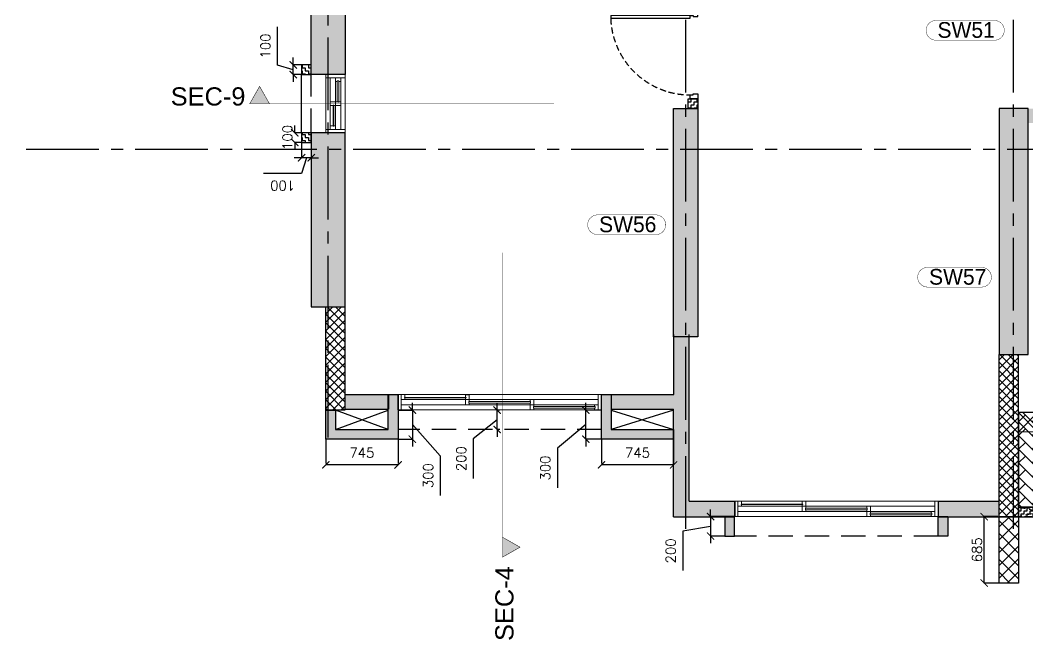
# Model space of a CAD drawing. Header units: millimetres. Extents: x 1181448 to 1317632, y -5734806 to -5633961.
# Drawn here: x 1192388 to 1202789, y -5729954 to -5723563 of the extents above; entities that cross this region are included whole.
import ezdxf

# ---------------------------------------------------------------- set-up
doc = ezdxf.new("R2010")
doc.units = ezdxf.units.MM
doc.header["$LTSCALE"] = 1000
doc.header["$MEASUREMENT"] = 0
for name, pattern in [('1BHK-A$0$AUDIT_D_120904163729-0', [0]), ('1BHK-A$0$HIDDEN', [0.375, 0.25, -0.125]), ('AUDIT_D_120904163729-0', [0]), ('T8(T9 IS SIMILAR) - TYPICAL FLOOR ELEVATION$1$AUDIT_D_120904163729-0', [0]), ('T8(T9 IS SIMILAR) - TYPICAL FLOOR ELEVATION$1$HIDDEN', [0.375, 0.25, -0.125]), ('T8_PROFILE SECTIONS$0$HIDDEN', [0.375, 0.25, -0.125]), ('T8_PROFILE SECTIONS$0$PHANTOM2', [1.25, 0.625, -0.125, 0.125, -0.125, 0.125, -0.125]), ('T8_REFUGE COLUMNS$0$CENTER2', [1.125, 0.75, -0.125, 0.125, -0.125])]:
    doc.linetypes.add(name, pattern=pattern)
doc.layers.get('0').update_dxf_attribs({"linetype": 'AUDIT_D_120904163729-0'})
for name, color, linetype in [('1BHK-A$0$A-DOOR-FULL', 2, 'Continuous'), ('1BHK-A$0$A-HATCH -160', 251, '1BHK-A$0$AUDIT_D_120904163729-0'), ('1BHK-A$1$CUT-OUT', 49, 'Continuous'), ('A_dim', 1, 'Continuous'), ('T8(T9 IS SIMILAR) - REFUGE FLOOR$1$$0$A-DECK SUNK 125', 8, 'Continuous'), ('T8(T9 IS SIMILAR) - REFUGE FLOOR$1$A_rail', 253, 'Continuous'), ('T8(T9 IS SIMILAR) - TYPICAL FLOOR ELEVATION$0$A-DIM', 1, 'T8(T9 IS SIMILAR) - TYPICAL FLOOR ELEVATION$1$AUDIT_D_120904163729-0'), ('T8(T9 IS SIMILAR) - TYPICAL FLOOR ELEVATION$1$A-WALL HATCH', 252, 'T8(T9 IS SIMILAR) - TYPICAL FLOOR ELEVATION$1$AUDIT_D_120904163729-0'), ('T8(T9 IS SIMILAR) - TYPICAL FLOOR ELEVATION$1$A-WALL-FEATURES', 6, 'T8(T9 IS SIMILAR) - TYPICAL FLOOR ELEVATION$1$AUDIT_D_120904163729-0'), ('T8_PROFILE SECTIONS$0$A-PROFILE SECTIONS', 81, 'T8_PROFILE SECTIONS$0$PHANTOM2'), ('T8_REFUGE COLUMNS$0$A-CENTERLINE', 193, 'T8_REFUGE COLUMNS$0$CENTER2'), ('T8_REFUGE COLUMNS$1$A-RCC COLS', 3, 'Continuous')]:
    doc.layers.add(name, color=color, linetype=linetype)
for name, color, linetype, lineweight in [('1BHK-A$1$A-WALL- 160', 6, 'Continuous', 30), ('1BHK-A$1$Ele', 8, 'Continuous', 15), ('1BHK-A$1$Window', 4, 'Continuous', 20), ('T8(T9 IS SIMILAR) - REFUGE FLOOR$0$D&W', 8, 'Continuous', 25), ('T8_REFUGE COLUMNS$0$A-COLUMN NO size reduce', 81, 'Continuous', 25)]:
    doc.layers.add(name, color=color, linetype=linetype, lineweight=lineweight)
doc.layers.add('T8_REFUGE COLUMNS$0$COL-HATCH', color=7, linetype='Continuous', lineweight=25, true_color=0xa3a3a3)
doc.styles.add('T8(T9 IS SIMILAR) - TYPICAL FLOOR ELEVATION$0$Romans 1', font='romans.shx', dxfattribs={"height": 100})
doc.styles.add('T8_PROFILE SECTIONS$0$arial', font='sanss___.ttf')
doc.styles.add('T8_REFUGE COLUMNS$0$STANDARD', font='GOTHIC.TTF')
doc.dimstyles.new('T8(T9 IS SIMILAR) - TYPICAL FLOOR ELEVATION$0$ALPINE S', dxfattribs={"dimscale": 0, "dimtxt": 100, "dimasz": 75, "dimexe": 0, "dimexo": 0, "dimgap": 75, "dimtad": 1, "dimdec": 0, "dimzin": 0, "dimdsep": 46, "dimtxsty": 'T8(T9 IS SIMILAR) - TYPICAL FLOOR ELEVATION$0$Romans 1', "dimblk": 'T8(T9 IS SIMILAR) - TYPICAL FLOOR ELEVATION$0$_ArchTick', "dimcen": 0.09, "dimclrd": 256, "dimclre": 256, "dimclrt": 7, "dimadec": 0, "dimazin": 0, "dimtfac": 1, "dimtdec": 0, "dimtofl": 0, "dimtmove": 1, "dimatfit": 0, "dimldrblk": 'T8(T9 IS SIMILAR) - TYPICAL FLOOR ELEVATION$0$_Open90', "dimfxl": 1, "dimtolj": 1, "dimtzin": 0, "dimarcsym": 0})
pattern_1 = [(0, (0, 0), (31.25, 31.25), [31.25, -31.25]), (90, (31.25, 0), (-31.25, 31.25), [31.25, -31.25])]

# ---------------------------------------------------------------- blocks, each defined once
blk = doc.blocks.new('T8_REFUGE COLUMNS')
at = {"layer": 'T8_REFUGE COLUMNS$0$COL-HATCH', "linetype": 'ByBlock'}
h = blk.add_hatch(color=256, dxfattribs=at)
h.dxf.hatch_style = 1
h.paths.add_polyline_path([(1195742, -5724125), (1195392, -5724125), (1195392, -5723275), (1195742, -5723275)])
h = blk.add_hatch(color=256, dxfattribs=at)
h.dxf.hatch_style = 1
h.paths.add_polyline_path([(1199382, -5726830), (1199132, -5726830), (1199132, -5724475), (1199382, -5724475)])
h = blk.add_hatch(color=256, dxfattribs=at)
h.dxf.hatch_style = 1
h.paths.add_polyline_path([(1202492, -5727010), (1202792, -5727010), (1202792, -5724475), (1202492, -5724475)])
h = blk.add_hatch(color=256, dxfattribs=at)
h.dxf.hatch_style = 1
h.paths.add_polyline_path([(1195392, -5726520), (1195742, -5726520), (1195742, -5724725), (1195392, -5724725)])
at = {"layer": 'T8_REFUGE COLUMNS$0$A-CENTERLINE'}
for p, q in [((1195567, -5727868), (1195567, -5698300)), ((1199257, -5728809), (1199257, -5698300)), ((1202642, -5728809), (1202642, -5698574)), ((1217951, -5724897), (1182157, -5724897))]:
    blk.add_line(p, q, dxfattribs=at)
at = {"layer": 'T8_REFUGE COLUMNS$0$A-COLUMN NO size reduce', "linetype": 'ByBlock', "const_width": 3.9}
for points in [[(1201840, -5723770, -1), (1201840, -5723567), (1202444, -5723567, -1), (1202444, -5723770)], [(1198347, -5725775, -1), (1198347, -5725572), (1198949, -5725572, -1), (1198949, -5725775)], [(1201753, -5726316, -1), (1201753, -5726113), (1202311, -5726113, -1), (1202311, -5726316)]]:
    blk.add_lwpolyline(points, format="xyb", close=True, dxfattribs=at)
at = {"layer": 'T8_REFUGE COLUMNS$1$A-RCC COLS', "linetype": 'ByBlock'}
for points in [[(1195742, -5724125), (1195392, -5724125), (1195392, -5723275), (1195742, -5723275)], [(1199382, -5726830), (1199132, -5726830), (1199132, -5724475), (1199382, -5724475)], [(1202492, -5727010), (1202792, -5727010), (1202792, -5724475), (1202492, -5724475)], [(1195392, -5726520), (1195742, -5726520), (1195742, -5724725), (1195392, -5724725)]]:
    blk.add_lwpolyline(points, close=True, dxfattribs=at)
at = {"layer": 'T8_REFUGE COLUMNS$0$A-COLUMN NO size reduce', "linetype": 'ByBlock', "char_height": 162.5, "attachment_point": 1, "style": 'T8_REFUGE COLUMNS$0$STANDARD'}
for s, insert in [('SW51', (1201856, -5723583)), ('SW56', (1198363, -5725588)), ('SW57', (1201769, -5726129))]:
    blk.add_mtext_dynamic_manual_height_columns(s, width=444.68, gutter_width=500, heights=[0], dxfattribs=dict(at, insert=insert))
blk = doc.blocks.new('*U498')
for points in [[(0, 0), (0, 820), (-30, 820), (-30, 0)], [(-860, 0), (-820, 0), (-820, -30), (-810, -30), (-810, -80), (-860, -80)], [(40, 0), (0, 0), (0, -30), (-10, -30), (-10, -80), (40, -80)]]:
    blk.add_lwpolyline(points, close=True)
at = {"color": 0, "linetype": 'ByBlock', "ltscale": 0.25}
blk.add_arc((1, 0), 821, 92.373, 179.9653, dxfattribs=at)
blk = doc.blocks.new('1BHK-A$1$2100')
at = {"layer": '1BHK-A$1$Window', "color": 1, "lineweight": 13}
for p, q in [((1150876, -5693344), (1148842, -5693344)), ((1149507, -5693344), (1148880, -5693344)), ((1149507, -5693451), (1148842, -5693451)), ((1149507, -5693397), (1148880, -5693397)), ((1150174, -5693397), (1149545, -5693397)), ((1150174, -5693451), (1149545, -5693451)), ((1150211, -5693397), (1150876, -5693397)), ((1150839, -5693451), (1150211, -5693451)), ((1150174, -5693504), (1148842, -5693504)), ((1150839, -5693504), (1150211, -5693504))]:
    blk.add_line(p, q, dxfattribs=at)
at = {"layer": '1BHK-A$1$Window', "color": 5, "lineweight": 13}
for p, q in [((1149507, -5693374), (1148880, -5693374)), ((1149507, -5693379), (1148880, -5693379)), ((1150174, -5693416), (1149545, -5693416)), ((1150174, -5693432), (1149545, -5693432)), ((1150839, -5693469), (1150211, -5693469)), ((1150839, -5693486), (1150211, -5693486))]:
    blk.add_line(p, q, dxfattribs=at)
at = {"layer": '1BHK-A$1$Window', "color": 4, "lineweight": 13}
for points in [[(1148842, -5693344), (1148809, -5693344), (1148809, -5693504), (1148842, -5693504)], [(1148880, -5693379), (1148880, -5693397), (1148842, -5693397), (1148842, -5693344), (1148880, -5693344), (1148880, -5693374), (1148875, -5693374), (1148875, -5693379)], [(1149507, -5693379), (1149507, -5693397), (1149545, -5693397), (1149545, -5693344), (1149507, -5693344), (1149507, -5693374), (1149512, -5693374), (1149512, -5693379)], [(1150909, -5693344), (1150876, -5693344), (1150876, -5693504), (1150909, -5693504)], [(1149545, -5693432), (1149545, -5693451), (1149507, -5693451), (1149507, -5693397), (1149545, -5693397), (1149545, -5693416), (1149540, -5693416), (1149540, -5693432)], [(1150174, -5693432), (1150174, -5693451), (1150211, -5693451), (1150211, -5693397), (1150174, -5693397), (1150174, -5693416), (1150178, -5693416), (1150178, -5693432)], [(1150211, -5693486), (1150211, -5693504), (1150174, -5693504), (1150174, -5693451), (1150211, -5693451), (1150211, -5693469), (1150207, -5693469), (1150207, -5693486)], [(1150839, -5693486), (1150839, -5693504), (1150876, -5693504), (1150876, -5693451), (1150839, -5693451), (1150839, -5693469), (1150843, -5693469), (1150843, -5693486)]]:
    blk.add_lwpolyline(points, close=True, dxfattribs=at)
blk = doc.blocks.new('1BHK-A$0$1500-flat-1-flat-1')
at = {"layer": '1BHK-A$1$Window', "color": 1, "lineweight": 13}
for p, q in [((5694379, 1149676), (5694379, 1149142, 0)), ((5694425, 1149179, 0), (5694425, 1149676)), ((5694479, 1149427), (5694479, 1149676)), ((5694479, 1149638), (5694479, 1149427)), ((5694532, 1149638), (5694532, 1149142, 0)), ((5694579, 1149676), (5694579, 1149142, 0)), ((5694479, 1149457), (5694479, 1149142, 0)), ((5694379, 1149390), (5694379, 1149179, 0)), ((5694479, 1149390), (5694479, 1149179, 0))]:
    blk.add_line(p, q, dxfattribs=at)
at = {"layer": '1BHK-A$1$Window', "color": 5, "lineweight": 13}
for p, q in [((5694497, 1149638), (5694497, 1149427)), ((5694514, 1149638), (5694514, 1149427)), ((5694456, 1149390), (5694456, 1149179, 0)), ((5694460, 1149390), (5694460, 1149179, 0))]:
    blk.add_line(p, q, dxfattribs=at)
at = {"layer": '1BHK-A$1$Window', "color": 4, "lineweight": 13}
for points in [[(5694379, 1149709), (5694379, 1149676), (5694579, 1149676), (5694579, 1149709)], [(5694514, 1149638), (5694532, 1149638), (5694532, 1149676), (5694479, 1149676), (5694479, 1149638), (5694497, 1149638), (5694497, 1149643), (5694514, 1149643)], [(5694460, 1149390), (5694479, 1149390), (5694479, 1149427), (5694425, 1149427), (5694425, 1149390), (5694456, 1149390), (5694456, 1149394), (5694460, 1149394)], [(5694514, 1149427), (5694532, 1149427), (5694532, 1149390), (5694479, 1149390), (5694479, 1149427), (5694509, 1149427), (5694509, 1149423), (5694514, 1149423)], [(5694379, 1149142), (5694379, 1149109), (5694579, 1149109), (5694579, 1149142)], [(5694460, 1149179), (5694479, 1149179), (5694479, 1149142), (5694425, 1149142), (5694425, 1149179), (5694456, 1149179), (5694456, 1149175), (5694460, 1149175)]]:
    blk.add_lwpolyline(points, close=True, dxfattribs=at)
blk = doc.blocks.new('1BHK-A')
at = {"layer": '1BHK-A$0$A-HATCH -160', "linetype": 'ByBlock'}
h = blk.add_hatch(dxfattribs=at)
h.set_pattern_fill('HEX', color=256, scale=150)
h.paths.add_polyline_path([(1144640, -5727571), (1144640, -5727421), (1144640, -5727421), (1144640, -5726806), (1144800, -5726806), (1144799, -5728525), (1145270, -5728525), (1145270, -5728685), (1144639, -5728685), (1144640, -5727571)])
h.paths.add_polyline_path([(1147370, -5728525), (1147999, -5728525), (1147999, -5728685), (1147370, -5728685)])
h.paths.add_polyline_path([(1148299, -5724625), (1150190, -5724625), (1150190, -5722880), (1150040, -5722880), (1150040, -5724475), (1148299, -5724475)])
h.paths.add_polyline_path([(1150040, -5719225), (1150190, -5719225), (1150190, -5721775), (1150040, -5721775)])
h.paths.add_polyline_path([(1144600, -5723175), (1144760, -5723175), (1144760, -5723315), (1145789, -5723315), (1145789, -5723175), (1145949, -5723175), (1145949, -5723475), (1144600, -5723474)])
h.paths.add_polyline_path([(1144600, -5721925), (1144760, -5721925), (1144760, -5722525), (1144600, -5722525)])
h.paths.add_polyline_path([(1145549, -5721835), (1145789, -5721835), (1145789, -5722525), (1145949, -5722525), (1145949, -5721925), (1145789, -5721924), (1145789, -5721675), (1145549, -5721675)])
h = blk.add_hatch(dxfattribs=at)
h.set_pattern_fill('ANSI37', color=256, scale=500)
h.set_pattern_definition([(45, (0, -0.906), (-44.1941738, 44.1941738), []), (135, (0, -0.906), (-44.1941738, -44.1941738), [])])
h.paths.add_polyline_path([(1141249, -5723475), (1141899, -5723475), (1141899, -5723275), (1141249, -5723275)])
h.paths.add_polyline_path([(1141050, -5726520), (1141250, -5726520), (1141250, -5727581), (1141050, -5727581)])
h.paths.add_polyline_path([(1148199, -5727010), (1147999, -5727010), (1147999, -5728685), (1148199, -5728685)])
h = blk.add_hatch(dxfattribs=at)
h.set_pattern_fill('ZIGZAG', color=256, scale=250)
h.set_pattern_definition(pattern_1)
h.paths.add_polyline_path([(1144890, -5724474), (1144790, -5724474), (1144790, -5724374), (1144890, -5724374)])
h = blk.add_hatch(dxfattribs=at)
h.set_pattern_fill('HEX', color=256, scale=150)
h.set_pattern_definition([(0, (-9e-05, 0.28), (0, 32.47595264), [18.75, -37.5]), (120, (-9e-05, 0.28), (-28.125, -16.23797632), [18.75, -37.5]), (60, (18.75, 0.28), (-28.125, 16.23797632), [18.75, -37.5])])
h.paths.add_polyline_path([(1143995, -5727424), (1144640, -5727424), (1144640, -5727574), (1143995, -5727574)])
h.paths.add_polyline_path([(1141695, -5727424), (1141250, -5727424), (1141250, -5727574), (1141695, -5727574)])
h = blk.add_hatch(dxfattribs=at)
h.set_pattern_fill('ZIGZAG', color=256, scale=250)
h.set_pattern_definition(pattern_1)
h.paths.add_polyline_path([(1148934, -5728585), (1148199, -5728585), (1148199, -5728685), (1148934, -5728685)])
at = {"layer": '1BHK-A$1$A-WALL- 160', "linetype": 'ByBlock'}
for p, q in [((1141050, -5727584, 1), (1141049, -5726520)), ((1141250, -5727584, 1), (1141249, -5726520)), ((1144640, -5727424), (1144640, -5726806)), ((1144799, -5728525), (1144799, -5726806)), ((1147999, -5728685), (1147999, -5727010)), ((1148199, -5728685), (1148199, -5727010)), ((1141250, -5727424), (1141695, -5727424)), ((1141695, -5727424), (1141695, -5727574)), ((1142493, -5727424), (1142530, -5727424)), ((1143995, -5727424), (1144640, -5727424)), ((1143995, -5727424), (1143995, -5727574)), ((1141050, -5727584, 1), (1141250, -5727584, 1)), ((1141250, -5727574, 1), (1141695, -5727574)), ((1143995, -5727574), (1144639, -5727574)), ((1144639, -5728685), (1144639, -5727574)), ((1144799, -5728525), (1145270, -5728525)), ((1145270, -5728525), (1145270, -5728685)), ((1147370, -5728525), (1147999, -5728525)), ((1147370, -5728525), (1147370, -5728685)), ((1144639, -5728685), (1145270, -5728685)), ((1147370, -5728685), (1148199, -5728685))]:
    blk.add_line(p, q, dxfattribs=at)
at = {"layer": '1BHK-A$1$A-WALL- 160', "color": 5, "linetype": '1BHK-A$0$HIDDEN', "ltscale": 0.3}
for p, q in [((1148674, -5728584), (1148199, -5728685)), ((1148199, -5728585), (1148674, -5728684))]:
    blk.add_line(p, q, dxfattribs=at)
at = {"layer": '1BHK-A$1$A-WALL- 160', "linetype": 'ByBlock'}
for points in [[(1144890, -5724474), (1144790, -5724474), (1144790, -5724374), (1144890, -5724374)], [(1148199, -5728685), (1148934, -5728685), (1148934, -5728585), (1148199, -5728585)]]:
    blk.add_lwpolyline(points, close=True, dxfattribs=at)
blk.add_lwpolyline([(1148199, -5728685), (1148934, -5728685), (1148934, -5728585), (1148199, -5728585)], dxfattribs=at)
at = {"layer": '1BHK-A$1$A-WALL- 160', "color": 5, "linetype": '1BHK-A$0$HIDDEN', "ltscale": 0.3}
blk.add_lwpolyline([(1148674, -5728685), (1148199, -5728685), (1148199, -5728585), (1148674, -5728585)], close=True, dxfattribs=at)
at = {"layer": '1BHK-A$1$CUT-OUT'}
for p, q in [((1148394, -5727810), (1148199, -5727610)), ((1148394, -5727610), (1148199, -5727810))]:
    blk.add_line(p, q, dxfattribs=at)
at = {"layer": '1BHK-A$1$Ele'}
blk.add_lwpolyline([(1148394, -5727810), (1148199, -5727810), (1148199, -5727610), (1148394, -5727610)], close=True, dxfattribs=at)
at = {"layer": '1BHK-A$0$A-DOOR-FULL', "linetype": '1BHK-A$0$HIDDEN', "rotation": 90}
blk.add_blockref('*U498', (1144810, -5723514), dxfattribs=at)
at = {"layer": '1BHK-A$1$A-WALL- 160'}
blk.add_blockref('1BHK-A$0$1500-flat-1-flat-1', (-4553329, -6873833), dxfattribs=at)
at = {"layer": '1BHK-A$1$A-WALL- 160', "linetype": 'ByBlock'}
for p in [(-7015, -34080, 1), (-3540, -35180)]:
    blk.add_blockref('1BHK-A$1$2100', p, dxfattribs=at)
blk = doc.blocks.new('T8(T9 IS SIMILAR) - TYPICAL FLOOR ELEVATION$0$_ArchTick')
at = {"color": 0, "linetype": 'ByBlock', "const_width": 0.15}
blk.add_lwpolyline([(-0.5, -0.5), (0.5, 0.5)], dxfattribs=at)
blk = doc.blocks.new('*D2276')
at = {"layer": 'T8(T9 IS SIMILAR) - TYPICAL FLOOR ELEVATION$0$A-DIM', "lineweight": -2, "transparency": 16777216}
for p, q in [((1199514, -5728684), (1199514, -5728609)), ((1199514, -5728684), (1199514, -5728884)), ((1199514, -5728784), (1199227, -5728833)), ((1199227, -5728833), (1199227, -5729240)), ((1199514, -5728884), (1199514, -5728959))]:
    blk.add_line(p, q, dxfattribs=at)
at = {"layer": 'T8(T9 IS SIMILAR) - TYPICAL FLOOR ELEVATION$0$A-DIM', "linetype": 'T8(T9 IS SIMILAR) - TYPICAL FLOOR ELEVATION$1$HIDDEN', "lineweight": -2, "transparency": 16777216}
for p, q in [((1199663, -5728684), (1199514, -5728684)), ((1199663, -5728884), (1199514, -5728884))]:
    blk.add_line(p, q, dxfattribs=at)
at = {"layer": 'T8(T9 IS SIMILAR) - TYPICAL FLOOR ELEVATION$0$A-DIM', "linetype": 'ByBlock', "lineweight": -2, "transparency": 16777216, "xscale": 75, "yscale": 75, "zscale": 75}
for p, rotation in [((1199514, -5728684), 270), ((1199514, -5728884), 90)]:
    blk.add_blockref('T8(T9 IS SIMILAR) - TYPICAL FLOOR ELEVATION$0$_ArchTick', p, dxfattribs=dict(at, rotation=rotation))
at = {"layer": 'T8(T9 IS SIMILAR) - TYPICAL FLOOR ELEVATION$0$A-DIM', "color": 7, "linetype": 'ByBlock', "transparency": 16777216, "insert": (1199102, -5729037), "char_height": 100, "attachment_point": 5, "rotation": 90, "style": 'T8(T9 IS SIMILAR) - TYPICAL FLOOR ELEVATION$0$Romans 1', "bg_fill": 3, "box_fill_scale": 1.25, "bg_fill_color": 256, "bg_fill_true_color": 13158600, "bg_fill_transparency": 0}
blk.add_mtext('\\A1;200', dxfattribs=at)
blk = doc.blocks.new('T8(T9 IS SIMILAR) - TYPICAL FLOOR ELEVATION$0$_Open90')
at = {"color": 0, "linetype": 'ByBlock', "lineweight": -2}
for p, q in [((0, 0), (-1, 0)), ((-0.5, 0.5), (0, 0)), ((0, 0), (-0.5, -0.5))]:
    blk.add_line(p, q, dxfattribs=at)
blk = doc.blocks.new('*D2277')
at = {"layer": 'T8(T9 IS SIMILAR) - TYPICAL FLOOR ELEVATION$0$A-DIM', "linetype": 'T8(T9 IS SIMILAR) - TYPICAL FLOOR ELEVATION$1$HIDDEN', "lineweight": -2, "transparency": 16777216}
for p, q in [((1202480, -5728684), (1202338, -5728684)), ((1202580, -5729369), (1202338, -5729369))]:
    blk.add_line(p, q, dxfattribs=at)
at = {"layer": 'T8(T9 IS SIMILAR) - TYPICAL FLOOR ELEVATION$0$A-DIM', "lineweight": -2, "transparency": 16777216}
blk.add_line((1202338, -5729369), (1202338, -5728684), dxfattribs=at)
at = {"layer": 'T8(T9 IS SIMILAR) - TYPICAL FLOOR ELEVATION$0$A-DIM', "linetype": 'ByBlock', "lineweight": -2, "transparency": 16777216, "xscale": 75, "yscale": 75, "zscale": 75}
for p, rotation in [((1202338, -5728684), 90), ((1202338, -5729369), 270)]:
    blk.add_blockref('T8(T9 IS SIMILAR) - TYPICAL FLOOR ELEVATION$0$_ArchTick', p, dxfattribs=dict(at, rotation=rotation))
at = {"layer": 'T8(T9 IS SIMILAR) - TYPICAL FLOOR ELEVATION$0$A-DIM', "color": 7, "linetype": 'ByBlock', "transparency": 16777216, "insert": (1202264, -5729026), "char_height": 100, "attachment_point": 5, "rotation": 90, "style": 'T8(T9 IS SIMILAR) - TYPICAL FLOOR ELEVATION$0$Romans 1'}
blk.add_mtext('\\A1;685', dxfattribs=at)
blk = doc.blocks.new('*D2202')
at = {"layer": 'T8(T9 IS SIMILAR) - TYPICAL FLOOR ELEVATION$0$A-DIM', "lineweight": -2, "transparency": 16777216}
for p, q in [((1198226, -5727585), (1198226, -5727510)), ((1198226, -5727885), (1198226, -5727585)), ((1198226, -5727735), (1197933, -5727979)), ((1198226, -5727885), (1198226, -5727960)), ((1197933, -5727979), (1197933, -5728386))]:
    blk.add_line(p, q, dxfattribs=at)
at = {"layer": 'T8(T9 IS SIMILAR) - TYPICAL FLOOR ELEVATION$0$A-DIM', "linetype": 'T8(T9 IS SIMILAR) - TYPICAL FLOOR ELEVATION$1$HIDDEN', "lineweight": -2, "transparency": 16777216}
for p, q in [((1198388, -5727585), (1198226, -5727585)), ((1198388, -5727885), (1198226, -5727885))]:
    blk.add_line(p, q, dxfattribs=at)
at = {"layer": 'T8(T9 IS SIMILAR) - TYPICAL FLOOR ELEVATION$0$A-DIM', "linetype": 'ByBlock', "lineweight": -2, "transparency": 16777216, "xscale": 75, "yscale": 75, "zscale": 75}
for p, rotation in [((1198226, -5727585), 270), ((1198226, -5727885), 90)]:
    blk.add_blockref('T8(T9 IS SIMILAR) - TYPICAL FLOOR ELEVATION$0$_ArchTick', p, dxfattribs=dict(at, rotation=rotation))
at = {"layer": 'T8(T9 IS SIMILAR) - TYPICAL FLOOR ELEVATION$0$A-DIM', "color": 7, "linetype": 'ByBlock', "transparency": 16777216, "insert": (1197808, -5728183), "char_height": 100, "attachment_point": 5, "rotation": 90, "style": 'T8(T9 IS SIMILAR) - TYPICAL FLOOR ELEVATION$0$Romans 1'}
blk.add_mtext('\\A1;300', dxfattribs=at)
blk = doc.blocks.new('*D2203')
at = {"layer": 'T8(T9 IS SIMILAR) - TYPICAL FLOOR ELEVATION$0$A-DIM', "lineweight": -2, "transparency": 16777216}
for p, q in [((1197311, -5727585), (1197311, -5727510)), ((1197311, -5727785), (1197311, -5727585)), ((1197311, -5727685), (1197065, -5727883)), ((1197311, -5727785), (1197311, -5727860)), ((1197065, -5727883), (1197065, -5728290))]:
    blk.add_line(p, q, dxfattribs=at)
at = {"layer": 'T8(T9 IS SIMILAR) - TYPICAL FLOOR ELEVATION$0$A-DIM', "linetype": 'T8(T9 IS SIMILAR) - TYPICAL FLOOR ELEVATION$1$HIDDEN', "lineweight": -2, "transparency": 16777216}
for p, q in [((1197338, -5727585), (1197311, -5727585)), ((1197338, -5727785), (1197311, -5727785))]:
    blk.add_line(p, q, dxfattribs=at)
at = {"layer": 'T8(T9 IS SIMILAR) - TYPICAL FLOOR ELEVATION$0$A-DIM', "linetype": 'ByBlock', "lineweight": -2, "transparency": 16777216, "xscale": 75, "yscale": 75, "zscale": 75}
for p, rotation in [((1197311, -5727585), 270), ((1197311, -5727785), 90)]:
    blk.add_blockref('T8(T9 IS SIMILAR) - TYPICAL FLOOR ELEVATION$0$_ArchTick', p, dxfattribs=dict(at, rotation=rotation))
at = {"layer": 'T8(T9 IS SIMILAR) - TYPICAL FLOOR ELEVATION$0$A-DIM', "color": 7, "linetype": 'ByBlock', "transparency": 16777216, "insert": (1196940, -5728086), "char_height": 100, "attachment_point": 5, "rotation": 90, "style": 'T8(T9 IS SIMILAR) - TYPICAL FLOOR ELEVATION$0$Romans 1'}
blk.add_mtext('\\A1;200', dxfattribs=at)
blk = doc.blocks.new('*D2204')
at = {"layer": 'T8(T9 IS SIMILAR) - TYPICAL FLOOR ELEVATION$0$A-DIM', "linetype": 'T8(T9 IS SIMILAR) - TYPICAL FLOOR ELEVATION$1$HIDDEN', "lineweight": -2, "transparency": 16777216}
for p, q in [((1198388, -5727885), (1198388, -5728150)), ((1199132, -5727885), (1199132, -5728150))]:
    blk.add_line(p, q, dxfattribs=at)
at = {"layer": 'T8(T9 IS SIMILAR) - TYPICAL FLOOR ELEVATION$0$A-DIM', "lineweight": -2, "transparency": 16777216}
blk.add_line((1199132, -5728150), (1198388, -5728150), dxfattribs=at)
at = {"layer": 'T8(T9 IS SIMILAR) - TYPICAL FLOOR ELEVATION$0$A-DIM', "linetype": 'ByBlock', "lineweight": -2, "transparency": 16777216, "xscale": 75, "yscale": 75, "zscale": 75, "rotation": 180}
blk.add_blockref('T8(T9 IS SIMILAR) - TYPICAL FLOOR ELEVATION$0$_ArchTick', (1198388, -5728150), dxfattribs=at)
at = {"layer": 'T8(T9 IS SIMILAR) - TYPICAL FLOOR ELEVATION$0$A-DIM', "linetype": 'ByBlock', "lineweight": -2, "transparency": 16777216, "xscale": 75, "yscale": 75, "zscale": 75}
blk.add_blockref('T8(T9 IS SIMILAR) - TYPICAL FLOOR ELEVATION$0$_ArchTick', (1199132, -5728150), dxfattribs=at)
at = {"layer": 'T8(T9 IS SIMILAR) - TYPICAL FLOOR ELEVATION$0$A-DIM', "color": 7, "linetype": 'ByBlock', "transparency": 16777216, "insert": (1198760, -5728025), "char_height": 100, "attachment_point": 5, "style": 'T8(T9 IS SIMILAR) - TYPICAL FLOOR ELEVATION$0$Romans 1'}
blk.add_mtext('\\A1;745', dxfattribs=at)
blk = doc.blocks.new('*D2205')
at = {"layer": 'T8(T9 IS SIMILAR) - TYPICAL FLOOR ELEVATION$0$A-DIM', "linetype": 'T8(T9 IS SIMILAR) - TYPICAL FLOOR ELEVATION$1$HIDDEN', "lineweight": -2, "transparency": 16777216}
for p, q in [((1195543, -5727885), (1195543, -5728150)), ((1196288, -5727885), (1196288, -5728150))]:
    blk.add_line(p, q, dxfattribs=at)
at = {"layer": 'T8(T9 IS SIMILAR) - TYPICAL FLOOR ELEVATION$0$A-DIM', "lineweight": -2, "transparency": 16777216}
blk.add_line((1196288, -5728150), (1195543, -5728150), dxfattribs=at)
at = {"layer": 'T8(T9 IS SIMILAR) - TYPICAL FLOOR ELEVATION$0$A-DIM', "linetype": 'ByBlock', "lineweight": -2, "transparency": 16777216, "xscale": 75, "yscale": 75, "zscale": 75, "rotation": 180}
blk.add_blockref('T8(T9 IS SIMILAR) - TYPICAL FLOOR ELEVATION$0$_ArchTick', (1195543, -5728150), dxfattribs=at)
at = {"layer": 'T8(T9 IS SIMILAR) - TYPICAL FLOOR ELEVATION$0$A-DIM', "linetype": 'ByBlock', "lineweight": -2, "transparency": 16777216, "xscale": 75, "yscale": 75, "zscale": 75}
blk.add_blockref('T8(T9 IS SIMILAR) - TYPICAL FLOOR ELEVATION$0$_ArchTick', (1196288, -5728150), dxfattribs=at)
at = {"layer": 'T8(T9 IS SIMILAR) - TYPICAL FLOOR ELEVATION$0$A-DIM', "color": 7, "linetype": 'ByBlock', "transparency": 16777216, "insert": (1195915, -5728025), "char_height": 100, "attachment_point": 5, "style": 'T8(T9 IS SIMILAR) - TYPICAL FLOOR ELEVATION$0$Romans 1'}
blk.add_mtext('\\A1;745', dxfattribs=at)
blk = doc.blocks.new('*D2206')
at = {"layer": 'T8(T9 IS SIMILAR) - TYPICAL FLOOR ELEVATION$0$A-DIM', "lineweight": -2, "transparency": 16777216}
for p, q in [((1196436, -5727585), (1196436, -5727510)), ((1196436, -5727585), (1196436, -5727885)), ((1196436, -5727735), (1196724, -5728058)), ((1196436, -5727885), (1196436, -5727960)), ((1196724, -5728058), (1196724, -5728465))]:
    blk.add_line(p, q, dxfattribs=at)
at = {"layer": 'T8(T9 IS SIMILAR) - TYPICAL FLOOR ELEVATION$0$A-DIM', "linetype": 'T8(T9 IS SIMILAR) - TYPICAL FLOOR ELEVATION$1$HIDDEN', "lineweight": -2, "transparency": 16777216}
for p, q in [((1196288, -5727585), (1196436, -5727585)), ((1196288, -5727885), (1196436, -5727885))]:
    blk.add_line(p, q, dxfattribs=at)
at = {"layer": 'T8(T9 IS SIMILAR) - TYPICAL FLOOR ELEVATION$0$A-DIM', "linetype": 'ByBlock', "lineweight": -2, "transparency": 16777216, "xscale": 75, "yscale": 75, "zscale": 75}
for p, rotation in [((1196436, -5727585), 270), ((1196436, -5727885), 90)]:
    blk.add_blockref('T8(T9 IS SIMILAR) - TYPICAL FLOOR ELEVATION$0$_ArchTick', p, dxfattribs=dict(at, rotation=rotation))
at = {"layer": 'T8(T9 IS SIMILAR) - TYPICAL FLOOR ELEVATION$0$A-DIM', "color": 7, "linetype": 'ByBlock', "transparency": 16777216, "insert": (1196599, -5728261), "char_height": 100, "attachment_point": 5, "rotation": 90, "style": 'T8(T9 IS SIMILAR) - TYPICAL FLOOR ELEVATION$0$Romans 1'}
blk.add_mtext('\\A1;300', dxfattribs=at)
blk = doc.blocks.new('*D2255')
at = {"layer": 'T8(T9 IS SIMILAR) - TYPICAL FLOOR ELEVATION$0$A-DIM', "linetype": 'T8(T9 IS SIMILAR) - TYPICAL FLOOR ELEVATION$1$HIDDEN', "lineweight": -2, "transparency": 16777216}
for p, q in [((1195292, -5724825), (1195292, -5724982)), ((1195392, -5724825), (1195392, -5724982))]:
    blk.add_line(p, q, dxfattribs=at)
at = {"layer": 'T8(T9 IS SIMILAR) - TYPICAL FLOOR ELEVATION$0$A-DIM', "lineweight": -2, "transparency": 16777216}
for p, q in [((1195292, -5724982), (1195217, -5724982)), ((1195392, -5724982), (1195292, -5724982)), ((1195342, -5724982), (1195293, -5725145)), ((1195392, -5724982), (1195467, -5724982)), ((1195293, -5725145), (1194900, -5725145))]:
    blk.add_line(p, q, dxfattribs=at)
at = {"layer": 'T8(T9 IS SIMILAR) - TYPICAL FLOOR ELEVATION$0$A-DIM', "linetype": 'ByBlock', "lineweight": -2, "transparency": 16777216, "xscale": 75, "yscale": 75, "zscale": 75}
blk.add_blockref('T8(T9 IS SIMILAR) - TYPICAL FLOOR ELEVATION$0$_ArchTick', (1195292, -5724982), dxfattribs=at)
at = {"layer": 'T8(T9 IS SIMILAR) - TYPICAL FLOOR ELEVATION$0$A-DIM', "linetype": 'ByBlock', "lineweight": -2, "transparency": 16777216, "xscale": 75, "yscale": 75, "zscale": 75, "rotation": 180}
blk.add_blockref('T8(T9 IS SIMILAR) - TYPICAL FLOOR ELEVATION$0$_ArchTick', (1195392, -5724982), dxfattribs=at)
at = {"layer": 'T8(T9 IS SIMILAR) - TYPICAL FLOOR ELEVATION$0$A-DIM', "color": 7, "linetype": 'ByBlock', "transparency": 16777216, "insert": (1195097, -5725270), "char_height": 100, "attachment_point": 5, "rotation": 180, "style": 'T8(T9 IS SIMILAR) - TYPICAL FLOOR ELEVATION$0$Romans 1'}
blk.add_mtext('\\A1;100', dxfattribs=at)
blk = doc.blocks.new('*D2256')
at = {"layer": 'T8(T9 IS SIMILAR) - TYPICAL FLOOR ELEVATION$0$A-DIM', "lineweight": -2, "transparency": 16777216}
for p, q in [((1195044, -5724026), (1195044, -5723633)), ((1195207, -5724025), (1195207, -5723950)), ((1195207, -5724075), (1195044, -5724026)), ((1195207, -5724125), (1195207, -5724025)), ((1195207, -5724125), (1195207, -5724200))]:
    blk.add_line(p, q, dxfattribs=at)
at = {"layer": 'T8(T9 IS SIMILAR) - TYPICAL FLOOR ELEVATION$0$A-DIM', "linetype": 'T8(T9 IS SIMILAR) - TYPICAL FLOOR ELEVATION$1$HIDDEN', "lineweight": -2, "transparency": 16777216}
for p, q in [((1195292, -5724025), (1195207, -5724025)), ((1195292, -5724125), (1195207, -5724125))]:
    blk.add_line(p, q, dxfattribs=at)
at = {"layer": 'T8(T9 IS SIMILAR) - TYPICAL FLOOR ELEVATION$0$A-DIM', "linetype": 'ByBlock', "lineweight": -2, "transparency": 16777216, "xscale": 75, "yscale": 75, "zscale": 75}
for p, rotation in [((1195207, -5724025), 270), ((1195207, -5724125), 90)]:
    blk.add_blockref('T8(T9 IS SIMILAR) - TYPICAL FLOOR ELEVATION$0$_ArchTick', p, dxfattribs=dict(at, rotation=rotation))
at = {"layer": 'T8(T9 IS SIMILAR) - TYPICAL FLOOR ELEVATION$0$A-DIM', "color": 7, "linetype": 'ByBlock', "transparency": 16777216, "insert": (1194919, -5723830), "char_height": 100, "attachment_point": 5, "rotation": 90, "style": 'T8(T9 IS SIMILAR) - TYPICAL FLOOR ELEVATION$0$Romans 1'}
blk.add_mtext('\\A1;100', dxfattribs=at)
blk = doc.blocks.new('*D2267')
at = {"layer": 'T8(T9 IS SIMILAR) - TYPICAL FLOOR ELEVATION$0$A-DIM', "lineweight": -2, "transparency": 16777216}
for p, q in [((1195222, -5724725), (1195222, -5724650)), ((1195222, -5724825), (1195222, -5724900))]:
    blk.add_line(p, q, dxfattribs=at)
at = {"layer": 'T8(T9 IS SIMILAR) - TYPICAL FLOOR ELEVATION$0$A-DIM', "linetype": 'T8(T9 IS SIMILAR) - TYPICAL FLOOR ELEVATION$1$HIDDEN', "lineweight": -2, "transparency": 16777216}
for p, q in [((1195292, -5724725), (1195222, -5724725)), ((1195292, -5724825), (1195222, -5724825))]:
    blk.add_line(p, q, dxfattribs=at)
at = {"layer": 'T8(T9 IS SIMILAR) - TYPICAL FLOOR ELEVATION$0$A-DIM', "linetype": 'ByBlock', "lineweight": -2, "transparency": 16777216, "xscale": 75, "yscale": 75, "zscale": 75}
for p, rotation in [((1195222, -5724725), 270), ((1195222, -5724825), 90)]:
    blk.add_blockref('T8(T9 IS SIMILAR) - TYPICAL FLOOR ELEVATION$0$_ArchTick', p, dxfattribs=dict(at, rotation=rotation))
at = {"layer": 'T8(T9 IS SIMILAR) - TYPICAL FLOOR ELEVATION$0$A-DIM', "color": 7, "linetype": 'ByBlock', "transparency": 16777216, "insert": (1195146, -5724773), "char_height": 100, "attachment_point": 5, "rotation": 90, "style": 'T8(T9 IS SIMILAR) - TYPICAL FLOOR ELEVATION$0$Romans 1'}
blk.add_mtext('\\A1;100', dxfattribs=at)
blk = doc.blocks.new('T8_PROFILE SECTIONS$0$MH')
at = {"layer": 'T8_PROFILE SECTIONS$0$A-PROFILE SECTIONS', "linetype": 'T8_PROFILE SECTIONS$0$HIDDEN', "ltscale": 2}
h = blk.add_hatch(color=256, dxfattribs=at)
h.dxf.hatch_style = 1
h.paths.add_polyline_path([(1140339, -5697425), (1140520, -5697528), (1140339, -5697631)])
at = {"layer": 'T8_PROFILE SECTIONS$0$A-PROFILE SECTIONS', "linetype": 'T8_PROFILE SECTIONS$0$HIDDEN', "ltscale": 2, "const_width": 5}
blk.add_lwpolyline([(1140339, -5697425), (1140339, -5697425), (1140520, -5697528), (1140339, -5697631)], close=True, dxfattribs=at)
blk.add_lwpolyline([(1140339, -5697425), (1140339, -5700566)], dxfattribs=at)
blk = doc.blocks.new('PROFILE SECTION LINE T9')
at = {"layer": 'T8_PROFILE SECTIONS$0$A-PROFILE SECTIONS', "linetype": 'ByBlock', "rotation": 90.00000000000001}
blk.add_blockref('T8_PROFILE SECTIONS$0$MH', (-5688387, -1153150, 0), dxfattribs=at)
at = {"layer": 'T8_PROFILE SECTIONS$0$A-PROFILE SECTIONS', "linetype": 'ByBlock', "xscale": -1, "rotation": 180}
blk.add_blockref('T8_PROFILE SECTIONS$0$MH', (-1128691, -5714911, 0), dxfattribs=at)
at = {"layer": 'T8_PROFILE SECTIONS$0$A-PROFILE SECTIONS', "linetype": 'ByBlock', "insert": (8995, -12640, 0), "char_height": 187.5, "attachment_point": 3, "style": 'T8_PROFILE SECTIONS$0$arial'}
blk.add_mtext_dynamic_manual_height_columns('SEC-9', width=301.33, gutter_width=500, heights=[0], dxfattribs=at)
at = {"layer": 'T8_PROFILE SECTIONS$0$A-PROFILE SECTIONS', "linetype": 'ByBlock', "insert": (11574, -17579, 0), "char_height": 187.5, "attachment_point": 3, "rotation": 90, "style": 'T8_PROFILE SECTIONS$0$arial'}
blk.add_mtext_dynamic_manual_height_columns('SEC-4', width=301.33, gutter_width=500, heights=[0], dxfattribs=at)
blk = doc.blocks.new('T8(T9 IS SIMILAR) - TYPICAL FLOOR ELEVATION')
at = {"layer": 'T8(T9 IS SIMILAR) - TYPICAL FLOOR ELEVATION$1$A-WALL HATCH', "linetype": 'ByBlock'}
h = blk.add_hatch(dxfattribs=at)
h.set_pattern_fill('ANSI37', color=256, scale=750)
h.set_pattern_definition([(45, (-0.1, -0.21), (-66.2912607, 66.2912607), []), (135, (-0.1, -0.21), (-66.2912607, -66.2912607), [])])
h.paths.add_polyline_path([(1186632.3, -5709913.9), (1186432.3, -5709913.9), (1186432.3, -5708154.2), (1186632.3, -5708154.2)])
h.paths.add_polyline_path([(1190032.3, -5708154), (1190232.6, -5708154), (1190232.6, -5709913.7), (1190032.3, -5709913.7)])
h.paths.add_polyline_path([(1202792.3, -5700405.8), (1202592.3, -5700405.8), (1202592.3, -5701090.3), (1202792.3, -5701090.3)])
h.paths.add_polyline_path([(1209952.2, -5700405.8), (1209752.2, -5700405.8), (1209752.2, -5701092), (1209952.2, -5701092)])
h.paths.add_polyline_path([(1222512.1, -5708154), (1222311.7, -5708154), (1222311.7, -5709913.7), (1222512.1, -5709913.7)])
h.paths.add_polyline_path([(1225912.1, -5709913.9), (1226112.1, -5709913.9), (1226112.1, -5708154.2), (1225912.1, -5708154.2)])
h.paths.add_polyline_path([(1209852.3, -5729369.1), (1210052.3, -5729369.1), (1210052.3, -5728684.2), (1209852.3, -5728684.2)])
h.paths.add_polyline_path([(1202692.1, -5729369.1), (1202492, -5729369.1), (1202492, -5728684.2), (1202692.1, -5728684.2)])
h = blk.add_hatch(dxfattribs=at)
h.set_pattern_fill('ZIGZAG', color=256, scale=250)
h.set_pattern_definition(pattern_1)
h.paths.add_polyline_path([(1186332.7, -5719983.5), (1186332.7, -5719683.5), (1186432.7, -5719683.5), (1186432.7, -5719883.5), (1186982.7, -5719883.5), (1186982.7, -5719523.5), (1187082.7, -5719523.5), (1187082.7, -5719983.5)])
h.paths.add_polyline_path([(1190232.7, -5719983.5), (1190232.7, -5719683.5), (1190132.7, -5719683.5), (1190132.7, -5719883.5), (1189582.7, -5719883.5), (1189582.7, -5719523.5), (1189482.7, -5719523.5), (1189482.7, -5719983.5)])
h.paths.add_polyline_path([(1190857.7, -5717933.5), (1190857.7, -5717733.5), (1190757.7, -5717733.5), (1190757.7, -5717933.5)])
h.paths.add_polyline_path([(1193357.7, -5717733.5), (1193357.7, -5717933.5), (1193257.7, -5717933.5), (1193257.7, -5717733.5)])
h.paths.add_polyline_path([(1196632.8, -5709938.8), (1196632.8, -5709738.8), (1196532.8, -5709738.8), (1196532.8, -5709938.8)])
h.paths.add_polyline_path([(1194132, -5709738.8), (1194132, -5709938.8), (1194032, -5709938.8), (1194032, -5709738.8)])
h.paths.add_polyline_path([(1195742.7, -5701889.7), (1196212.8, -5701889.7), (1196212.8, -5702349.7), (1196112.8, -5702349.7), (1196112.8, -5701989.7), (1195742.7, -5701989.7)])
h.paths.add_polyline_path([(1198312.8, -5702349.7), (1198312.8, -5701889.7), (1199132.6, -5701889.7), (1199132.6, -5701989.7), (1198412.8, -5701989.7), (1198412.8, -5702349.7)])
h.paths.add_polyline_path([(1199662.5, -5701090.3), (1199662.5, -5700890.3), (1199762.5, -5700890.3), (1199762.5, -5701090.3)])
h.paths.add_polyline_path([(1201862.6, -5700890.3), (1201862.6, -5701090.3), (1201962.6, -5701090.3), (1201962.6, -5700890.3)])
h.paths.add_polyline_path([(1210681.9, -5700890.3), (1210681.9, -5701090.3), (1210581.9, -5701090.3), (1210581.9, -5700890.3)])
h.paths.add_polyline_path([(1212882, -5701090.3), (1212882, -5700890.3), (1212782, -5700890.3), (1212782, -5701090.3)])
h.paths.add_polyline_path([(1214231.8, -5702349.7), (1214231.8, -5701889.7), (1213412.3, -5701889.7), (1213412.3, -5701989.7), (1214131.8, -5701989.7), (1214131.8, -5702349.7)])
h.paths.add_polyline_path([(1216801.9, -5701889.7), (1216331.8, -5701889.7), (1216331.8, -5702349.7), (1216431.8, -5702349.7), (1216431.8, -5701989.7), (1216801.9, -5701989.7)])
h.paths.add_polyline_path([(1215911.7, -5709938.8), (1215911.7, -5709738.8), (1216011.7, -5709738.8), (1216011.7, -5709938.8)])
h.paths.add_polyline_path([(1218412.5, -5709738.8), (1218412.5, -5709938.8), (1218512.5, -5709938.8), (1218512.5, -5709738.8)])
h.paths.add_polyline_path([(1221686.9, -5717933.5), (1221686.9, -5717733.5), (1221786.9, -5717733.5), (1221786.9, -5717933.5)])
h.paths.add_polyline_path([(1219186.9, -5717733.5), (1219186.9, -5717933.5), (1219286.9, -5717933.5), (1219286.9, -5717733.5)])
h.paths.add_polyline_path([(1222311.8, -5719983.5), (1222311.8, -5719683.5), (1222411.8, -5719683.5), (1222411.8, -5719883.5), (1222961.8, -5719883.5), (1222961.8, -5719523.5), (1223061.8, -5719523.5), (1223061.8, -5719983.5)])
h.paths.add_polyline_path([(1226211.8, -5719983.5), (1226211.8, -5719683.5), (1226111.8, -5719683.5), (1226111.8, -5719883.5), (1225561.8, -5719883.5), (1225561.8, -5719523.5), (1225461.8, -5719523.5), (1225461.8, -5719983.5)])
h.paths.add_polyline_path([(1217001.9, -5727584.6), (1216901.9, -5727584.6), (1216901.9, -5727784.6), (1216356.8, -5727784.6), (1216356.8, -5727424.6), (1216256.8, -5727424.6), (1216256.8, -5727884.6), (1217001.9, -5727884.6)])
h.paths.add_polyline_path([(1214156.8, -5727424.6), (1214056.8, -5727424.6), (1214056.8, -5727784.6), (1213412.3, -5727784.6), (1213412.3, -5727884.6), (1214156.8, -5727884.6)])
h.paths.add_polyline_path([(1210681.9, -5728884), (1210681.9, -5728684), (1210581.9, -5728684), (1210581.9, -5728884)])
h.paths.add_polyline_path([(1212882, -5728684), (1212882, -5728884), (1212782, -5728884), (1212782, -5728684)])
h.paths.add_polyline_path([(1201862.6, -5728884), (1201862.6, -5728684), (1201962.6, -5728684), (1201962.6, -5728884)])
h.paths.add_polyline_path([(1199662.5, -5728684), (1199662.5, -5728884), (1199762.5, -5728884), (1199762.5, -5728684)])
h.paths.add_polyline_path([(1198387.7, -5727424.6), (1198487.7, -5727424.6), (1198487.7, -5727784.6), (1199132.3, -5727784.6), (1199132.3, -5727884.6), (1198387.7, -5727884.6)])
h.paths.add_polyline_path([(1195542.6, -5727584.6), (1195642.6, -5727584.6), (1195642.6, -5727784.6), (1196187.7, -5727784.6), (1196187.7, -5727424.6), (1196287.7, -5727424.6), (1196287.7, -5727884.6), (1195542.6, -5727884.6)])
h = blk.add_hatch(dxfattribs=at)
h.set_pattern_fill('ZIGZAG', color=256, scale=250)
h.set_pattern_definition([(270, (1214830.922, -5731055.582), (31.25, -31.25), [31.25, -31.25]), (0, (1214830.922, -5731086.832), (31.25, 31.25), [31.25, -31.25])])
h.paths.add_polyline_path([(1195291.6, -5724024.9), (1195291.6, -5724124.9), (1195392.1, -5724124.9), (1195392.1, -5724024.9)])
h.paths.add_polyline_path([(1195291.6, -5724724.9), (1195291.6, -5724824.9), (1195392.1, -5724824.9), (1195392.1, -5724724.9)])
at = {"layer": 'T8(T9 IS SIMILAR) - TYPICAL FLOOR ELEVATION$1$A-WALL-FEATURES', "color": 8}
blk.add_line((1195291.6, -5724724.9), (1195291.6, -5724124.9), dxfattribs=at)
at = {"layer": 'T8(T9 IS SIMILAR) - TYPICAL FLOOR ELEVATION$1$A-WALL-FEATURES', "color": 8, "linetype": 'T8(T9 IS SIMILAR) - TYPICAL FLOOR ELEVATION$1$HIDDEN'}
for p, q in [((1195392.1, -5724724.9), (1195392.1, -5724124.9)), ((1198387.7, -5727784.6), (1196287.7, -5727784.6)), ((1201862.6, -5728884), (1199762.5, -5728884))]:
    blk.add_line(p, q, dxfattribs=at)
at = {"layer": 'T8(T9 IS SIMILAR) - TYPICAL FLOOR ELEVATION$1$A-WALL-FEATURES', "color": 8, "linetype": 'ByBlock'}
for p, q in [((1195642.6, -5727784.6), (1196187.7, -5727584.6)), ((1196187.7, -5727784.6), (1195642.6, -5727584.6)), ((1198487.7, -5727584.6), (1199132.3, -5727784.6)), ((1199132.3, -5727584.6), (1198487.7, -5727784.6))]:
    blk.add_line(p, q, dxfattribs=at)
at = {"layer": 'T8(T9 IS SIMILAR) - TYPICAL FLOOR ELEVATION$1$A-WALL-FEATURES', "linetype": 'ByBlock'}
for points in [[(1195291.6, -5724024.9), (1195291.6, -5724124.9), (1195392.1, -5724124.9), (1195392.1, -5724024.9)], [(1195291.6, -5724724.9), (1195291.6, -5724824.9), (1195392.1, -5724824.9), (1195392.1, -5724724.9)], [(1195542.6, -5727584.6), (1195642.6, -5727584.6), (1195642.6, -5727784.6), (1196187.7, -5727784.6), (1196187.7, -5727424.6), (1196287.7, -5727424.6), (1196287.7, -5727884.6), (1195542.6, -5727884.6)], [(1198387.7, -5727424.6), (1198487.7, -5727424.6), (1198487.7, -5727784.6), (1199132.3, -5727784.6), (1199132.3, -5727884.6), (1198387.7, -5727884.6)], [(1199662.5, -5728684), (1199662.5, -5728884), (1199762.5, -5728884), (1199762.5, -5728684)], [(1201862.6, -5728884), (1201862.6, -5728684), (1201962.6, -5728684), (1201962.6, -5728884)], [(1202692.2, -5729368.9), (1202492.1, -5729368.9), (1202492.1, -5728684), (1202692.2, -5728684)]]:
    blk.add_lwpolyline(points, close=True, dxfattribs=at)
at = {"layer": 'T8(T9 IS SIMILAR) - TYPICAL FLOOR ELEVATION$0$A-DIM', "linetype": 'ByBlock'}
for base, p1, p2, angle, picture, middle in [((1195206.8, -5724024.9), (1195291.6, -5724124.9), (1195291.6, -5724024.9), 90, '*D2256', (1194919.3, -5723951.1)), ((1195291.6214, -5724982.0387), (1195392.0691, -5724824.8668), (1195291.6214, -5724824.8668), 180, '*D2255', (1195218.0952, -5725269.5387)), ((1195542.6, -5728150.3), (1196287.7, -5727884.6), (1195542.6, -5727884.6), 180, '*D2205', (1195915.2, -5728025.3)), ((1198387.7, -5728150.3), (1199132.3, -5727884.6), (1198387.7, -5727884.6), 180, '*D2204', (1198760, -5728025.3))]:
    dim = blk.add_linear_dim(base=base, p1=p1, p2=p2, angle=angle, dimstyle='T8(T9 IS SIMILAR) - TYPICAL FLOOR ELEVATION$0$ALPINE S', override={"dimscale": 1, "dimfxl": 5, "dimarcsym": 1}, dxfattribs=at)
    dim.commit()
    dim.dimension.update_dxf_attribs({"geometry": picture, "text_midpoint": middle})
for base, p1, p2, picture, middle in [((1195221.7, -5724824.9), (1195291.6, -5724724.9), (1195291.6, -5724824.9), '*D2267', (1195271.3, -5724772.8)), ((1196436, -5727884.6), (1196287.7, -5727584.6), (1196287.7, -5727884.6), '*D2206', (1196723.5, -5728132.6)), ((1197310.7, -5727584.6), (1197337.7, -5727784.6), (1197337.7, -5727584.6), '*D2203', (1197065.4, -5727957.7)), ((1198226.3, -5727584.6), (1198387.7, -5727884.6), (1198387.7, -5727584.6), '*D2202', (1197932.8, -5728054)), ((1202337.6, -5728684), (1202579.5, -5729368.9), (1202479.5, -5728684), '*D2277', (1202388.8, -5729026.5))]:
    dim = blk.add_linear_dim(base=base, p1=p1, p2=p2, angle=90, dimstyle='T8(T9 IS SIMILAR) - TYPICAL FLOOR ELEVATION$0$ALPINE S', override={"dimscale": 1, "dimfxl": 5, "dimarcsym": 1}, dxfattribs=at)
    dim.commit()
    dim.dimension.update_dxf_attribs({"geometry": picture, "text_midpoint": middle, "dimtype": 128})
dim = blk.add_linear_dim(base=(1199514.3, -5728884), p1=(1199662.5, -5728684), p2=(1199662.5, -5728884), angle=90, dimstyle='T8(T9 IS SIMILAR) - TYPICAL FLOOR ELEVATION$0$ALPINE S', override={"dimscale": 1, "dimfxl": 5, "dimtfill": 1, "dimarcsym": 1}, dxfattribs=at)
dim.commit()
dim.dimension.update_dxf_attribs({"geometry": '*D2276', "text_midpoint": (1199226.8, -5728908.1), "dimtype": 128})
blk = doc.blocks.new('T8(T9 IS SIMILAR) - REFUGE FLOOR')
at = {"layer": 'T8(T9 IS SIMILAR) - REFUGE FLOOR$1$$0$A-DECK SUNK 125'}
h = blk.add_hatch(dxfattribs=at)
h.set_pattern_fill('AR-HBONE', color=256, scale=25)
h.set_pattern_definition([(45, (54492.78, 0), (1e-14, 141.4213562), [300, -100]), (135, (54563.49, 70.71), (1e-14, 141.4213562), [300, -100])])
h.paths.add_polyline_path([(1203427, -5729109), (1206197, -5729109), (1206197, -5727609), (1202693, -5727609), (1202693, -5728585), (1203427, -5728585)])
blk.add_lwpolyline([(1203427, -5729109), (1206197, -5729109), (1206197, -5727609), (1202693, -5727609), (1202693, -5728585), (1203427, -5728585)], close=True, dxfattribs=at)
at = {"layer": 'T8(T9 IS SIMILAR) - REFUGE FLOOR$0$D&W', "linetype": 'ByBlock'}
blk.add_blockref('1BHK-A', (54493, 0), dxfattribs=at)
at = {"layer": 'T8(T9 IS SIMILAR) - REFUGE FLOOR$1$A_rail', "linetype": 'ByBlock'}
blk.add_blockref('T8_REFUGE COLUMNS', (0, 0), dxfattribs=at)
blk.add_blockref('T8(T9 IS SIMILAR) - TYPICAL FLOOR ELEVATION', (0, 0), dxfattribs=at)

msp = doc.modelspace()

# ---------------------------------------------------------------- block references
at = {"layer": 'A_dim', "linetype": 'ByBlock'}
msp.add_blockref('T8(T9 IS SIMILAR) - REFUGE FLOOR', (0, 0), dxfattribs=at)

# ---------------------------------------------------------------- next in the draw order: block references
at = {"layer": 'T8_PROFILE SECTIONS$0$A-PROFILE SECTIONS', "linetype": 'ByBlock'}
msp.add_blockref('PROFILE SECTION LINE T9', (1185718, -5711616, 0), dxfattribs=at)

doc.saveas('drawing.dxf')
